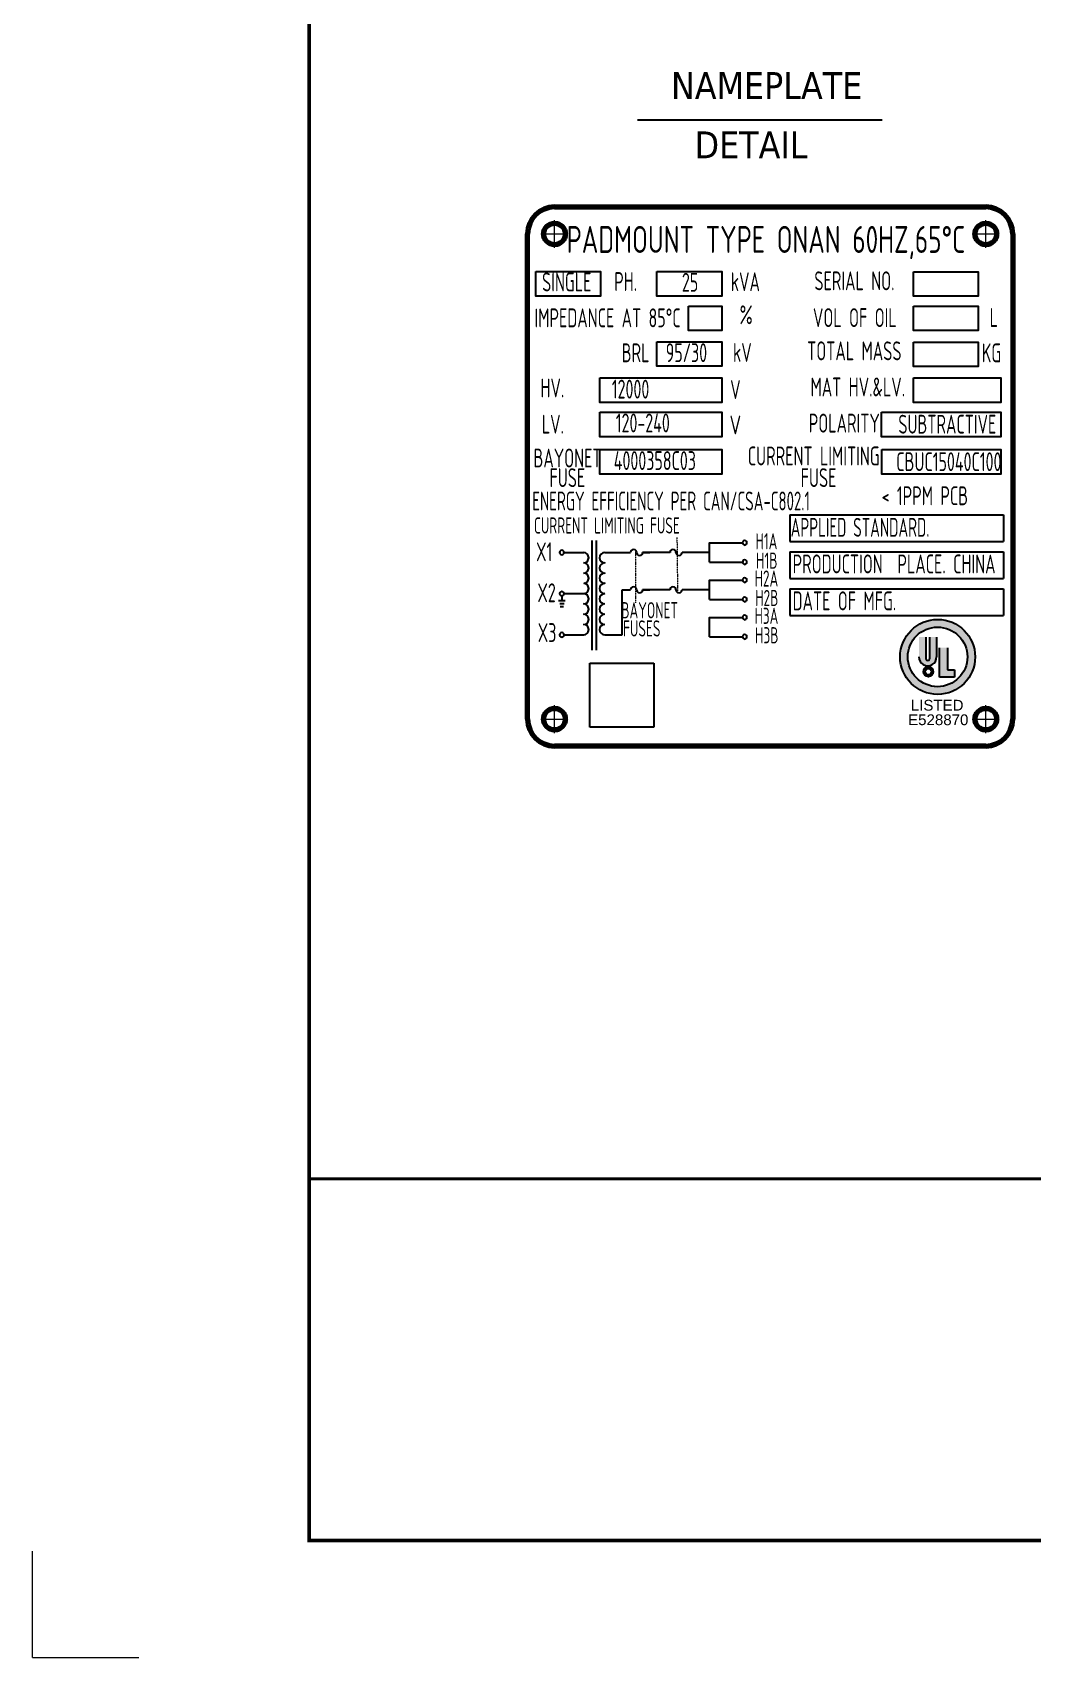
# Model space of a CAD drawing. Header units: millimetres. Extents: x 13152 to 36426, y -6229 to 3790.
# Drawn here: x 28138 to 29993, y -2071 to 943 of the extents above; entities that cross this region are included whole.
import ezdxf
from ezdxf.enums import TextEntityAlignment as Align

# ---------------------------------------------------------------- set-up
doc = ezdxf.new("R2010")
doc.units = ezdxf.units.MM
doc.header["$LTSCALE"] = 4
doc.linetypes.add('5 双点画线', pattern=[10.5, 6.25, -1.25, 0.25, -1.25, 0.25, -1.25])
doc.linetypes.add('ACAD_ISO10W100', pattern=[18, 12, -3, 0, -3])
for name, color, linetype in [('1', 12, 'Continuous'), ('2', 3, 'Continuous'), ('C00-00-00', 7, 'Continuous')]:
    doc.layers.add(name, color=color, linetype=linetype)
doc.layers.add('paper', color=254, linetype='Continuous', plot=False)
doc.layers.add('标注、文本', color=3, linetype='Continuous', lineweight=25)
doc.layers.add('铁心', color=3, linetype='Continuous', lineweight=0)
doc.styles.add('Arial_txtstyle_2.50_0_0', font='arial.ttf')
doc.styles.add('pdm', font='gbenor.shx', dxfattribs={"width": 0.8, "bigfont": 'gbhzfs.shx'})
doc.styles.add('Tahoma$001', font='tahoma.ttf', dxfattribs={"height": 2.159784})
picture_1 = doc.add_image_def('image1.jpg', size_in_pixel=(470, 470))

msp = doc.modelspace()

# ---------------------------------------------------------------- hatches: boundary and pattern name
at = {"layer": '标注、文本'}
h = msp.add_hatch(color=256, dxfattribs=at)
h.paths.add_polyline_path([(29747.24, -214.87, 1), (29886.4, -214.87, 1)])
h.paths.add_polyline_path([(29871.93, -214.87, -1), (29761.42, -214.87, -1)], flags=16)
h.paths.add_polyline_path([(29782.05, -178.18), (29795.09, -178.18), (29795.09, -218.42, 1), (29801.77, -218.42), (29801.77, -178.11), (29814.81, -178.12), (29814.81, -214.87, -0.9998348), (29782.05, -215.3)], flags=0)
h.paths.add_polyline_path([(29820.15, -197.85), (29835.16, -197.85), (29835.16, -238.99), (29848.15, -238.99), (29848.15, -252.34), (29820.15, -252.34)], flags=0)
h.paths.add_polyline_path([(29808.77, -242.45, -1), (29790.44, -242.45, -1)], flags=0)
h.paths.add_polyline_path([(29805.48, -242.45, -1), (29793.73, -242.45, -1)], flags=0)

# ---------------------------------------------------------------- linework, layer by layer
at = {"layer": '1', "color": 0, "lineweight": 40}
msp.add_line((28650.99, -1182.96), (36228.84, -1182.96), dxfattribs=at)
at = {"layer": '1', "color": 0, "lineweight": 40, "const_width": 6.91}
msp.add_lwpolyline([(28650.99, -1853.92), (36228.84, -1853.92), (36228.84, 3592.67), (28650.99, 3592.67), (28650.99, -1853.92)], dxfattribs=at)
at = {"layer": 'C00-00-00', "lineweight": 25}
for p, q in [((29542.67, 48.6), (29939.14, 48.6)), ((29542.67, 48.6), (29542.67, -1.12)), ((29939.14, 48.6), (29939.14, -1.12)), ((29542.67, -1.12), (29939.14, -1.12)), ((29542.67, -19.93), (29939.14, -19.93)), ((29542.67, -19.93), (29542.67, -69.66)), ((29939.14, -19.93), (29939.14, -69.66)), ((29542.67, -69.66), (29939.14, -69.66)), ((29542.67, -88.47), (29939.14, -88.47)), ((29542.67, -88.47), (29542.67, -138.19)), ((29939.14, -88.47), (29939.14, -138.19)), ((29542.67, -138.19), (29939.14, -138.19))]:
    msp.add_line(p, q, dxfattribs=at)
for points in [[(29071.2, 499.85), (29191.43, 499.85), (29191.43, 454.55), (29071.2, 454.55)], [(29295.99, 499.85), (29416.22, 499.85), (29416.22, 454.55), (29295.99, 454.55)], [(29771.97, 499.53), (29892.19, 499.53), (29892.19, 454.23), (29771.97, 454.23)], [(29354.84, 435.93), (29416.22, 435.93), (29416.22, 390.63), (29354.84, 390.63)], [(29771.97, 435.6), (29892.19, 435.6), (29892.19, 390.31), (29771.97, 390.31)], [(29295.99, 369.46), (29416.22, 369.46), (29416.22, 324.17), (29295.99, 324.17)], [(29771.97, 369.14), (29892.19, 369.14), (29892.19, 323.84), (29771.97, 323.84)], [(29190.16, 302.58), (29416.22, 302.58), (29416.22, 257.28), (29190.16, 257.28)], [(29771.97, 302.58), (29933.96, 302.58), (29933.96, 257.28), (29771.97, 257.28)], [(29190.16, 239.08), (29416.22, 239.08), (29416.22, 193.36), (29190.16, 193.36)], [(29712.92, 239.08), (29933.96, 239.08), (29933.96, 193.36), (29712.92, 193.36)], [(29190.16, 169.65), (29416.22, 169.65), (29416.22, 123.93), (29190.16, 123.93)], [(29713.26, 169.65), (29933.96, 169.65), (29933.96, 123.93), (29713.26, 123.93)]]:
    msp.add_lwpolyline(points, close=True, dxfattribs=at)
at = {"layer": 'paper', "lineweight": 13}
for q in [(28137.9, -1873.65), (28335.24, -2070.99)]:
    msp.add_line((28137.9, -2070.99), q, dxfattribs=at)
at = {"layer": '标注、文本'}
for p, q in [((29260.08, 781.14), (29713.75, 781.14)), ((29231.88, -174.03), (29231.88, -90.4)), ((29231.88, -90.4), (29247.13, -90.4)), ((29269.57, -90.4), (29283.11, -90.4)), ((29795.09, -178.18), (29795.09, -218.42)), ((29801.77, -178.11), (29801.77, -218.42)), ((29814.81, -178.12), (29814.81, -214.87)), ((29820.15, -252.34), (29820.15, -197.85)), ((29835.16, -197.85), (29835.16, -238.99)), ((29835.16, -238.99), (29848.15, -238.99)), ((29848.15, -238.99), (29848.15, -252.34)), ((29848.15, -252.34), (29820.15, -252.34))]:
    msp.add_line(p, q, dxfattribs=at)
at = {"layer": '标注、文本', "color": 0, "linetype": 'ByBlock', "lineweight": 70}
for p, q in [((29106.18, 619.69), (29906.18, 619.69)), ((29056.18, -330.31), (29056.18, 569.69)), ((29956.18, 569.69), (29956.18, -330.31)), ((29906.18, -380.31), (29106.18, -380.31))]:
    msp.add_line(p, q, dxfattribs=at)
at = {"layer": '标注、文本', "color": 1, "linetype": 'ACAD_ISO10W100', "lineweight": 13, "ltscale": 0.02}
for p, q in [((29106.24, 543.93), (29106.12, 595.45)), ((29906.24, 543.93), (29906.12, 595.45)), ((29080.92, 569.63), (29131.44, 569.75)), ((29880.92, 569.63), (29931.44, 569.75)), ((29080.92, -330.37), (29131.44, -330.25)), ((29106.24, -356.07), (29106.12, -304.55)), ((29880.92, -330.37), (29931.44, -330.25)), ((29906.24, -356.07), (29906.12, -304.55))]:
    msp.add_line(p, q, dxfattribs=at)
at = {"layer": '标注、文本', "color": 6, "linetype": '5 双点画线', "lineweight": 13, "ltscale": 0.1}
for p, q in [((29333.26, 6.66), (29334.34, -95.48)), ((29256.19, -16.72), (29256.47, -114.54))]:
    msp.add_line(p, q, dxfattribs=at)
at = {"layer": '标注、文本'}
for points in [[(29175.58, 1.23), (29175.58, -202.39)], [(29183.2, 1.23), (29183.2, -202.39)], [(29123.93, -21.2), (29160.34, -21.2)], [(29160.34, -40.25), (29163.73, -39.83), (29167.11, -37.71), (29168.81, -34.33), (29169.65, -30.94), (29168.81, -27.13), (29167.11, -24.17), (29163.73, -22.05), (29160.34, -21.2)], [(29199.29, -21.2), (29195.48, -22.05), (29192.51, -24.17), (29190.4, -27.13), (29189.55, -30.94), (29190.4, -34.33), (29192.51, -37.71), (29195.48, -39.83), (29199.29, -40.25), (29195.48, -41.1), (29192.51, -43.22), (29190.4, -46.18), (29189.55, -49.99), (29190.4, -53.38), (29192.51, -56.76), (29195.48, -58.88), (29199.29, -59.3), (29195.48, -60.15), (29192.51, -62.27), (29190.4, -65.23), (29189.55, -69.04), (29190.4, -72.43), (29192.51, -75.81), (29195.48, -77.93), (29199.29, -78.35), (29195.48, -79.2), (29192.51, -81.32), (29190.4, -84.28), (29189.55, -88.09), (29190.4, -91.9), (29192.51, -94.86), (29195.48, -96.98), (29199.29, -97.4)], [(29199.29, -21.2), (29247.13, -21.2)], [(29258.56, -21.2), (29257.71, -18.24), (29255.6, -16.12), (29252.63, -15.7), (29250.09, -16.12), (29247.98, -18.24), (29247.13, -21.2)], [(29258.56, -21.2), (29259.41, -24.17), (29261.1, -26.28), (29264.06, -26.71), (29267.03, -26.28), (29269.14, -24.17), (29269.57, -21.2)], [(29269.57, -21.2), (29283.11, -21.2)], [(29320.37, -21.2), (29269.57, -21.2)], [(29331.37, -21.2), (29330.95, -18.24), (29328.83, -16.12), (29325.87, -15.7), (29322.91, -16.12), (29320.79, -18.24), (29320.37, -21.2)], [(29331.37, -21.2), (29332.22, -24.17), (29334.34, -26.28), (29337.3, -26.71), (29339.84, -26.28), (29341.96, -24.17), (29342.8, -21.2)], [(29393.6, -21.2), (29342.8, -21.2)], [(29393.6, -39.16), (29393.6, -3.25), (29454.56, -3.25)], [(29160.34, -59.3), (29163.73, -58.88), (29167.11, -56.76), (29168.81, -53.38), (29169.65, -49.99), (29168.81, -46.18), (29167.11, -43.22), (29163.73, -41.1), (29160.34, -40.25)], [(29160.34, -78.35), (29163.73, -77.93), (29167.11, -75.81), (29168.81, -72.43), (29169.65, -69.04), (29168.81, -65.23), (29167.11, -62.27), (29163.73, -60.15), (29160.34, -59.3)], [(29393.6, -39.16), (29454.56, -39.16)], [(29160.34, -97.4), (29163.73, -96.98), (29167.11, -94.86), (29168.81, -91.9), (29169.65, -88.09), (29168.81, -84.28), (29167.11, -81.32), (29163.73, -79.2), (29160.34, -78.35)], [(29258.56, -90.4), (29257.71, -87.44), (29255.6, -85.32), (29252.63, -84.9), (29250.09, -85.32), (29247.98, -87.44), (29247.13, -90.4)], [(29258.56, -90.4), (29259.41, -93.37), (29261.1, -95.48), (29264.06, -95.91), (29267.03, -95.48), (29269.14, -93.37), (29269.57, -90.4)], [(29320.37, -90.4), (29269.57, -90.4)], [(29331.37, -90.4), (29330.95, -87.44), (29328.83, -85.32), (29325.87, -84.9), (29322.91, -85.32), (29320.79, -87.44), (29320.37, -90.4)], [(29331.37, -90.4), (29332.22, -93.37), (29334.34, -95.48), (29337.3, -95.91), (29339.84, -95.48), (29341.96, -93.37), (29342.8, -90.4)], [(29393.6, -90.4), (29342.8, -90.4)], [(29393.6, -108.36), (29393.6, -72.45), (29454.56, -72.45)], [(29113.77, -110.53), (29126.05, -110.53)], [(29116.31, -115.61), (29123.93, -115.61)], [(29119.7, -101.64), (29119.7, -110.53)], [(29123.93, -97.4), (29160.34, -97.4)], [(29160.34, -174.03), (29163.73, -173.18), (29167.11, -171.06), (29168.81, -168.1), (29169.65, -164.29), (29168.81, -160.48), (29167.11, -157.52), (29163.73, -155.4), (29160.34, -154.98), (29163.73, -154.13), (29167.11, -152.01), (29168.81, -149.05), (29169.65, -145.24), (29168.81, -141.43), (29167.11, -138.47), (29163.73, -136.35), (29160.34, -135.93), (29163.73, -135.08), (29167.11, -132.96), (29168.81, -130), (29169.65, -126.19), (29168.81, -122.38), (29167.11, -119.42), (29163.73, -117.3), (29160.34, -116.45), (29163.73, -116.03), (29167.11, -113.91), (29168.81, -110.95), (29169.65, -107.14), (29168.81, -103.33), (29167.11, -100.37), (29163.73, -98.25), (29160.34, -97.4)], [(29199.29, -97.4), (29195.48, -98.25), (29192.51, -100.37), (29190.4, -103.33), (29189.55, -107.14), (29190.4, -110.95), (29192.51, -113.91), (29195.48, -116.03), (29199.29, -116.45)], [(29199.29, -116.45), (29195.48, -117.3), (29192.51, -119.42), (29190.4, -122.38), (29189.55, -126.19), (29190.4, -130), (29192.51, -132.96), (29195.48, -135.08), (29199.29, -135.93)], [(29393.6, -108.36), (29454.56, -108.36)], [(29116.74, -121.11), (29122.66, -121.11)], [(29199.29, -135.93), (29195.48, -136.35), (29192.51, -138.47), (29190.4, -141.43), (29189.55, -145.24), (29190.4, -149.05), (29192.51, -152.01), (29195.48, -154.13), (29199.29, -154.98)], [(29393.6, -177.56), (29393.6, -141.65), (29454.56, -141.65)], [(29123.93, -174.03), (29160.34, -174.03)], [(29199.29, -154.98), (29195.48, -155.4), (29192.51, -157.52), (29190.4, -160.48), (29189.55, -164.29), (29190.4, -168.1), (29192.51, -171.06), (29195.48, -173.18), (29199.29, -174.03)], [(29199.29, -174.03), (29231.88, -174.03)], [(29393.6, -177.56), (29454.56, -177.56)]]:
    msp.add_lwpolyline(points, dxfattribs=at)
for points in [[(29463.03, -3.25), (29462.61, -1.13), (29460.91, 0.56), (29458.8, 0.98), (29456.68, 0.56), (29455.41, -1.13), (29454.56, -3.25), (29455.41, -5.37), (29456.68, -6.64), (29458.8, -7.48), (29460.91, -6.64), (29462.61, -5.37)], [(29123.93, -21.2), (29123.51, -19.09), (29121.82, -17.82), (29119.7, -16.97), (29117.58, -17.82), (29116.31, -19.09), (29115.47, -21.2), (29116.31, -23.32), (29117.58, -25.01), (29119.7, -25.44), (29121.82, -25.01), (29123.51, -23.32)], [(29463.03, -39.16), (29462.61, -37.04), (29460.91, -35.35), (29458.8, -34.92), (29456.68, -35.35), (29455.41, -37.04), (29454.56, -39.16), (29455.41, -41.27), (29456.68, -42.54), (29458.8, -43.39), (29460.91, -42.54), (29462.61, -41.27)], [(29463.03, -72.45), (29462.61, -70.33), (29460.91, -68.64), (29458.8, -68.22), (29456.68, -68.64), (29455.41, -70.33), (29454.56, -72.45), (29455.41, -74.57), (29456.68, -75.84), (29458.8, -76.68), (29460.91, -75.84), (29462.61, -74.57)], [(29123.93, -97.4), (29123.51, -95.29), (29121.82, -94.02), (29119.7, -93.17), (29117.58, -94.02), (29116.31, -95.29), (29115.47, -97.4), (29116.31, -99.52), (29117.58, -101.21), (29119.7, -101.64), (29121.82, -101.21), (29123.51, -99.52)], [(29463.03, -108.36), (29462.61, -106.24), (29460.91, -104.55), (29458.8, -104.12), (29456.68, -104.55), (29455.41, -106.24), (29454.56, -108.36), (29455.41, -110.47), (29456.68, -111.74), (29458.8, -112.59), (29460.91, -111.74), (29462.61, -110.47)], [(29463.03, -141.65), (29462.61, -139.53), (29460.91, -137.84), (29458.8, -137.42), (29456.68, -137.84), (29455.41, -139.53), (29454.56, -141.65), (29455.41, -143.77), (29456.68, -145.04), (29458.8, -145.88), (29460.91, -145.04), (29462.61, -143.77)], [(29123.93, -174.03), (29123.51, -171.91), (29121.82, -170.22), (29119.7, -169.37), (29117.58, -170.22), (29116.31, -171.91), (29115.47, -174.03), (29116.31, -176.14), (29117.58, -177.41), (29119.7, -178.26), (29121.82, -177.41), (29123.51, -176.14)], [(29463.03, -177.56), (29462.61, -175.44), (29460.91, -173.75), (29458.8, -173.32), (29456.68, -173.75), (29455.41, -175.44), (29454.56, -177.56), (29455.41, -179.67), (29456.68, -180.94), (29458.8, -181.79), (29460.91, -180.94), (29462.61, -179.67)]]:
    msp.add_lwpolyline(points, close=True, dxfattribs=at)
at = {"layer": '标注、文本', "color": 0, "linetype": 'ByBlock', "lineweight": 70}
for centre in [(29106.18, 569.69), (29906.18, 569.69), (29106.18, -330.31), (29906.18, -330.31)]:
    msp.add_circle(centre, 20, dxfattribs=at)
at = {"layer": '标注、文本'}
for centre, radius in [((29816.82, -214.87), 69.58), ((29816.68, -214.87), 55.25), ((29799.6, -242.45), 9.16), ((29799.6, -242.45), 5.88)]:
    msp.add_circle(centre, radius, dxfattribs=at)
at = {"layer": '标注、文本', "color": 0, "linetype": 'ByBlock', "lineweight": 70}
for centre, start, end in [((29106.18, 569.69), 90, 180), ((29906.18, 569.69), 0, 90), ((29106.18, -330.31), 180, 270), ((29906.18, -330.31), 270, 0)]:
    msp.add_arc(centre, 50, start, end, dxfattribs=at)
at = {"layer": '标注、文本'}
for centre, radius, start, end in [((29798.43, -215.08), 16.38, 179.24956, 0.75044), ((29798.43, -218.42), 3.34, 180, 0)]:
    msp.add_arc(centre, radius, start, end, dxfattribs=at)

# ---------------------------------------------------------------- texts
at = {"layer": '2', "linetype": 'Continuous', "style": 'Arial_txtstyle_2.50_0_0'}
for s, p in [('LISTED', (29766.99, -314.51)), ('E528870', (29762.02, -341.51))]:
    msp.add_text(s, height=20, dxfattribs=at).set_placement(p)
at = {"layer": '标注、文本', "style": 'pdm'}
for s, height, width, p in [('PADMOUNT TYPE ONAN 60HZ,65°C', 50, 0.8, (29498.34, 559.49)), ('SINGLE', 35, 0.72, (29128.83, 480.59)), ('PH.', 35, 0.72, (29238.12, 481.34)), ('25', 35, 0.72, (29357.61, 479.99)), ('kVA', 35, 0.72, (29460.08, 481.01)), ('SERIAL NO.', 35, 0.72, (29662.49, 482.75)), ('IMPEDANCE AT 85°C ', 35, 0.72, (29211.37, 414.06)), ('%%%', 35, 0.72, (29461.56, 419.72)), ('VOL OF OIL', 35, 0.72, (29663.19, 414.41)), ('L', 35, 0.72, (29920.98, 414.74)), ('BRL', 35, 0.72, (29256.53, 349.21)), ('95/30', 35, 0.72, (29350.86, 349.42)), ('kV', 35, 0.72, (29454.56, 349.79)), ('TOTAL MASS', 35, 0.72, (29662.29, 352.82)), ('KG', 35, 0.72, (29916.71, 349.04)), ('HV.', 35, 0.72, (29102.23, 284.05)), ('MAT HV.&LV.', 35, 0.72, (29668.73, 285.79)), ('12000', 35, 0.72, (29247.18, 281.8)), ('V', 35, 0.72, (29441.7, 281.01)), ('LV.', 35, 0.72, (29103.16, 216.81)), ('120-240', 35, 0.72, (29269.9, 219.05)), ('V', 35, 0.8, (29441.56, 215.21)), ('POLARITY', 35, 0.72, (29643.64, 218.75)), ('SUBTRACTIVE', 35, 0.72, (29834.75, 216.76)), ('BAYONET', 35, 0.72, (29130.26, 154.03)), ('4000358C03', 35, 0.72, (29292.28, 149.25)), ('CURRENT LIMITING', 35, 0.72, (29586.95, 157.83)), ('CBUC15040C100', 35, 0.72, (29837.62, 147.2)), ('FUSE', 35, 0.72, (29129.95, 117.56)), ('FUSE', 35, 0.72, (29595.9, 117.56)), ('ENERGY EFFICIENCY PER CAN/CSA-C802.1', 35, 0.67, (29322.34, 74.3)), ('< 1PPM PCB', 35, 0.72, (29793.06, 84.01)), ('CURRENT LIMITING FUSE', 30, 0.7, (29203.33, 28.9)), ('H1A', 30, 0.7, (29499.2, -0.31)), ('X1', 35, 0.72, (29087.05, -19.99)), ('H1B', 30, 0.7, (29499.88, -36.33)), ('H2A', 30, 0.7, (29499.2, -69.51)), ('X2', 35, 0.72, (29091.5, -95.93)), ('H2B', 30, 0.7, (29499.88, -105.53)), ('H3A', 30, 0.7, (29499.2, -138.71)), ('X3', 35, 0.72, (29092.4, -169.82)), ('H3B', 30, 0.7, (29499.88, -174.73))]:
    msp.add_text(s, height=height, dxfattribs=dict(at, width=width)).set_placement(p, align=Align.MIDDLE_CENTER)
for s, width, p in [('APPLIED STANDARD.', 0.67, (29544.22, 25.43)), ('PRODUCTION  PLACE. CHINA', 0.72, (29547.79, -42.46)), ('DATE OF MFG.', 0.72, (29547.79, -110.99))]:
    msp.add_text(s, height=35, dxfattribs=dict(at, width=width)).set_placement(p, align=Align.MIDDLE_LEFT)
at = {"layer": '标注、文本', "style": 'pdm', "width": 0.7}
for s, p in [('BAYONET', (29335.23, -143.35)), ('FUSES', (29302.69, -177.11))]:
    msp.add_text(s, height=30, dxfattribs=at).set_placement(p, align=Align.RIGHT)
at = {"layer": '铁心', "lineweight": 13, "style": 'Tahoma$001'}
for s, p in [('NAMEPLATE', (29322.27, 819.89)), ('DETAIL', (29366.04, 709.95))]:
    msp.add_text(s, height=50, dxfattribs=at).set_placement(p)

# ---------------------------------------------------------------- pictures from other files: only their frames are drawn
at = {"layer": '标注、文本'}
image = msp.add_image(picture_1, insert=(29171.69, -345.28), size_in_units=(118.91, 118.91), dxfattribs=at)
image.dxf.flags = 7

doc.saveas('drawing.dxf')
